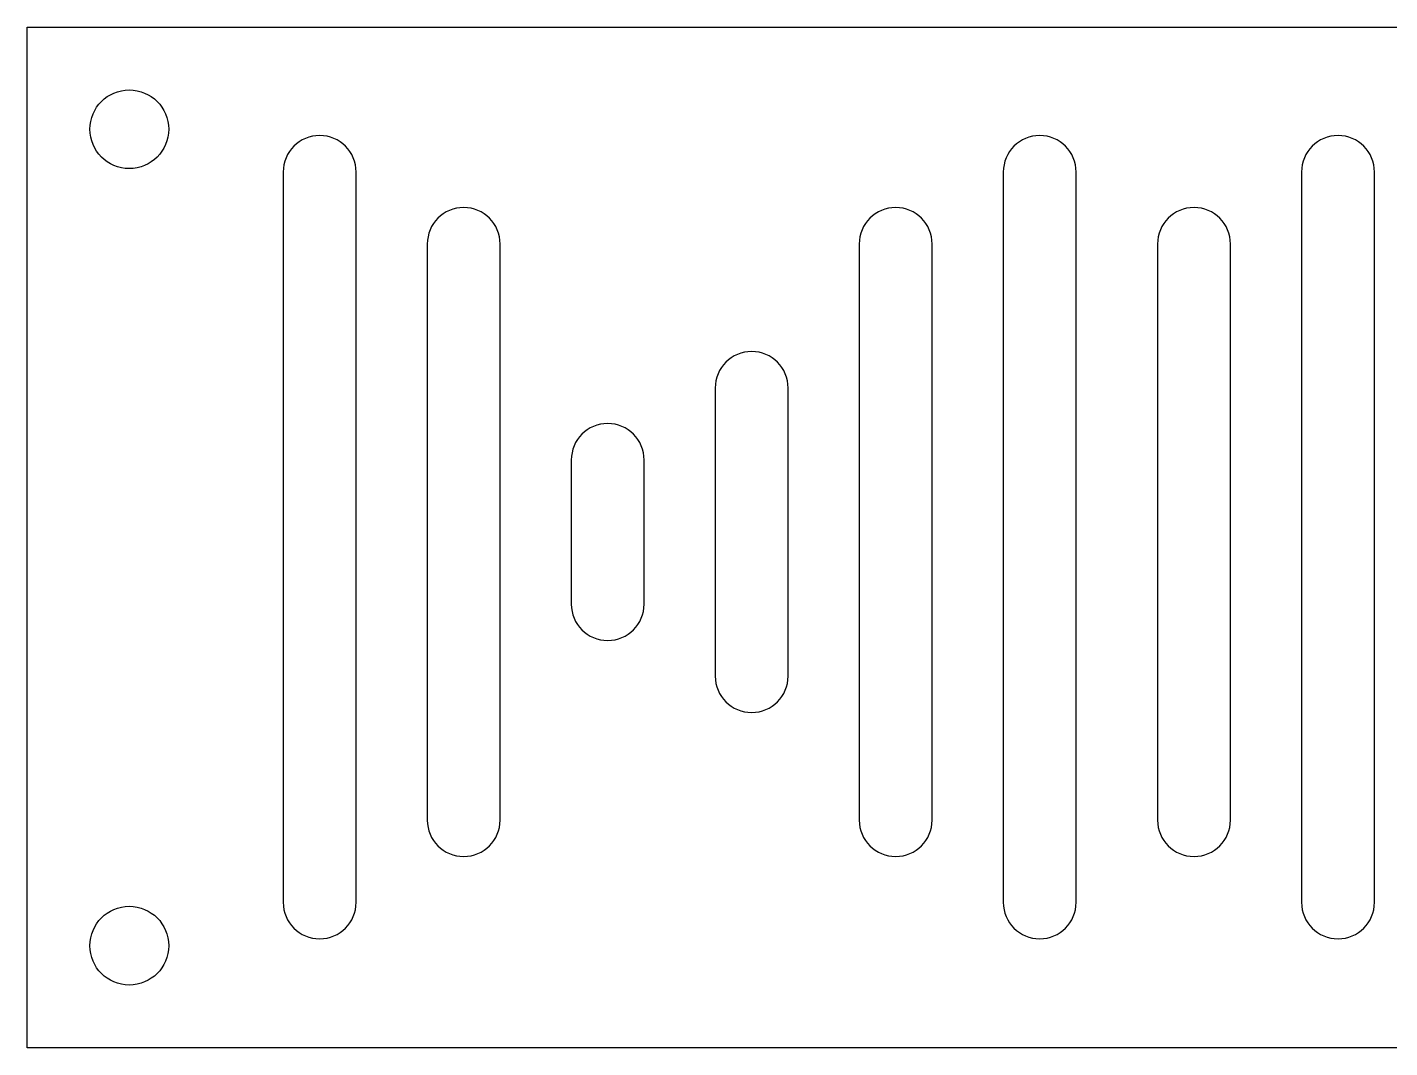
# Model space of a CAD drawing. Extents: x 171 to 677, y 195 to 402.
# Drawn here: x 217.48 to 264.21, y 360.79 to 395.79 of the extents above; entities that cross this region are included whole.
import ezdxf

# ---------------------------------------------------------------- set-up
doc = ezdxf.new("R2010")
doc.units = 0
doc.header["$MEASUREMENT"] = 0
doc.layers.add('Outlines', color=7, linetype='Continuous', lineweight=0)

msp = doc.modelspace()

# ---------------------------------------------------------------- linework, layer by layer
at = {"layer": 'Outlines', "color": 18, "lineweight": 25, "true_color": 0x000000}
for p, q in [((226.262, 390.826), (226.262, 365.779)), ((228.762, 365.779), (228.762, 390.826)), ((250.956, 390.826), (250.956, 365.779)), ((253.456, 365.779), (253.456, 390.826)), ((261.187, 390.826), (261.187, 365.779)), ((263.687, 365.779), (263.687, 390.826)), ((231.201, 388.357), (231.201, 368.601)), ((233.7, 368.601), (233.7, 388.357)), ((246.017, 388.357), (246.017, 368.601)), ((248.517, 368.601), (248.517, 388.357)), ((256.248, 388.357), (256.248, 368.601)), ((258.748, 368.601), (258.748, 388.357)), ((241.078, 383.418), (241.078, 373.54)), ((243.578, 373.54), (243.578, 383.418)), ((236.14, 380.949), (236.14, 376.01)), ((238.639, 376.01), (238.639, 380.949))]:
    msp.add_line(p, q, dxfattribs=at)
msp.add_lwpolyline([(217.482, 360.792), (217.482, 395.792), (347.482, 395.792), (347.482, 360.792)], close=True, dxfattribs=at)
for centre in [(220.982, 392.292), (220.982, 364.292)]:
    msp.add_circle(centre, 1.35, dxfattribs=at)
for points in [[(228.762, 390.826), (228.762, 391.517), (228.202, 392.076), (227.512, 392.076), (226.821, 392.076), (226.262, 391.517), (226.262, 390.826)], [(253.456, 390.826), (253.456, 391.517), (252.897, 392.076), (252.206, 392.076), (251.516, 392.076), (250.956, 391.517), (250.956, 390.826)], [(263.687, 390.826), (263.687, 391.517), (263.127, 392.076), (262.437, 392.076), (261.746, 392.076), (261.187, 391.517), (261.187, 390.826)], [(233.7, 388.357), (233.7, 389.047), (233.141, 389.607), (232.451, 389.607), (231.76, 389.607), (231.201, 389.047), (231.201, 388.357)], [(248.517, 388.357), (248.517, 389.047), (247.958, 389.607), (247.267, 389.607), (246.577, 389.607), (246.017, 389.047), (246.017, 388.357)], [(258.748, 388.357), (258.748, 389.047), (258.188, 389.607), (257.498, 389.607), (256.807, 389.607), (256.248, 389.047), (256.248, 388.357)], [(243.578, 383.418), (243.578, 384.108), (243.019, 384.668), (242.328, 384.668), (241.638, 384.668), (241.078, 384.108), (241.078, 383.418)], [(238.639, 380.949), (238.639, 381.639), (238.08, 382.199), (237.389, 382.199), (236.699, 382.199), (236.14, 381.639), (236.14, 380.949)]]:
    msp.add_open_spline(points, degree=3, knots=[0, 0, 0, 0, 1, 1, 1, 2, 2, 2, 2], dxfattribs=at)
for points in [[(236.14, 376.01), (236.14, 375.319), (236.699, 374.76), (237.389, 374.76)], [(237.389, 374.76), (238.08, 374.76), (238.639, 375.319), (238.639, 376.01)], [(241.078, 373.54), (241.078, 372.85), (241.638, 372.29), (242.328, 372.29)], [(242.328, 372.29), (243.019, 372.29), (243.578, 372.85), (243.578, 373.54)], [(231.201, 368.601), (231.201, 367.911), (231.76, 367.351), (232.451, 367.351)], [(232.451, 367.351), (233.141, 367.351), (233.7, 367.911), (233.7, 368.601)], [(246.017, 368.601), (246.017, 367.911), (246.577, 367.351), (247.267, 367.351)], [(247.267, 367.351), (247.958, 367.351), (248.517, 367.911), (248.517, 368.601)], [(256.248, 368.601), (256.248, 367.911), (256.807, 367.351), (257.498, 367.351)], [(257.498, 367.351), (258.188, 367.351), (258.748, 367.911), (258.748, 368.601)], [(226.262, 365.779), (226.262, 365.089), (226.821, 364.529), (227.512, 364.529)], [(227.512, 364.529), (228.202, 364.529), (228.762, 365.089), (228.762, 365.779)], [(250.956, 365.779), (250.956, 365.089), (251.516, 364.529), (252.206, 364.529)], [(252.206, 364.529), (252.897, 364.529), (253.456, 365.089), (253.456, 365.779)], [(261.187, 365.779), (261.187, 365.089), (261.746, 364.529), (262.437, 364.529)], [(262.437, 364.529), (263.127, 364.529), (263.687, 365.089), (263.687, 365.779)]]:
    msp.add_open_spline(points, degree=3, dxfattribs=at)

doc.saveas('drawing.dxf')
